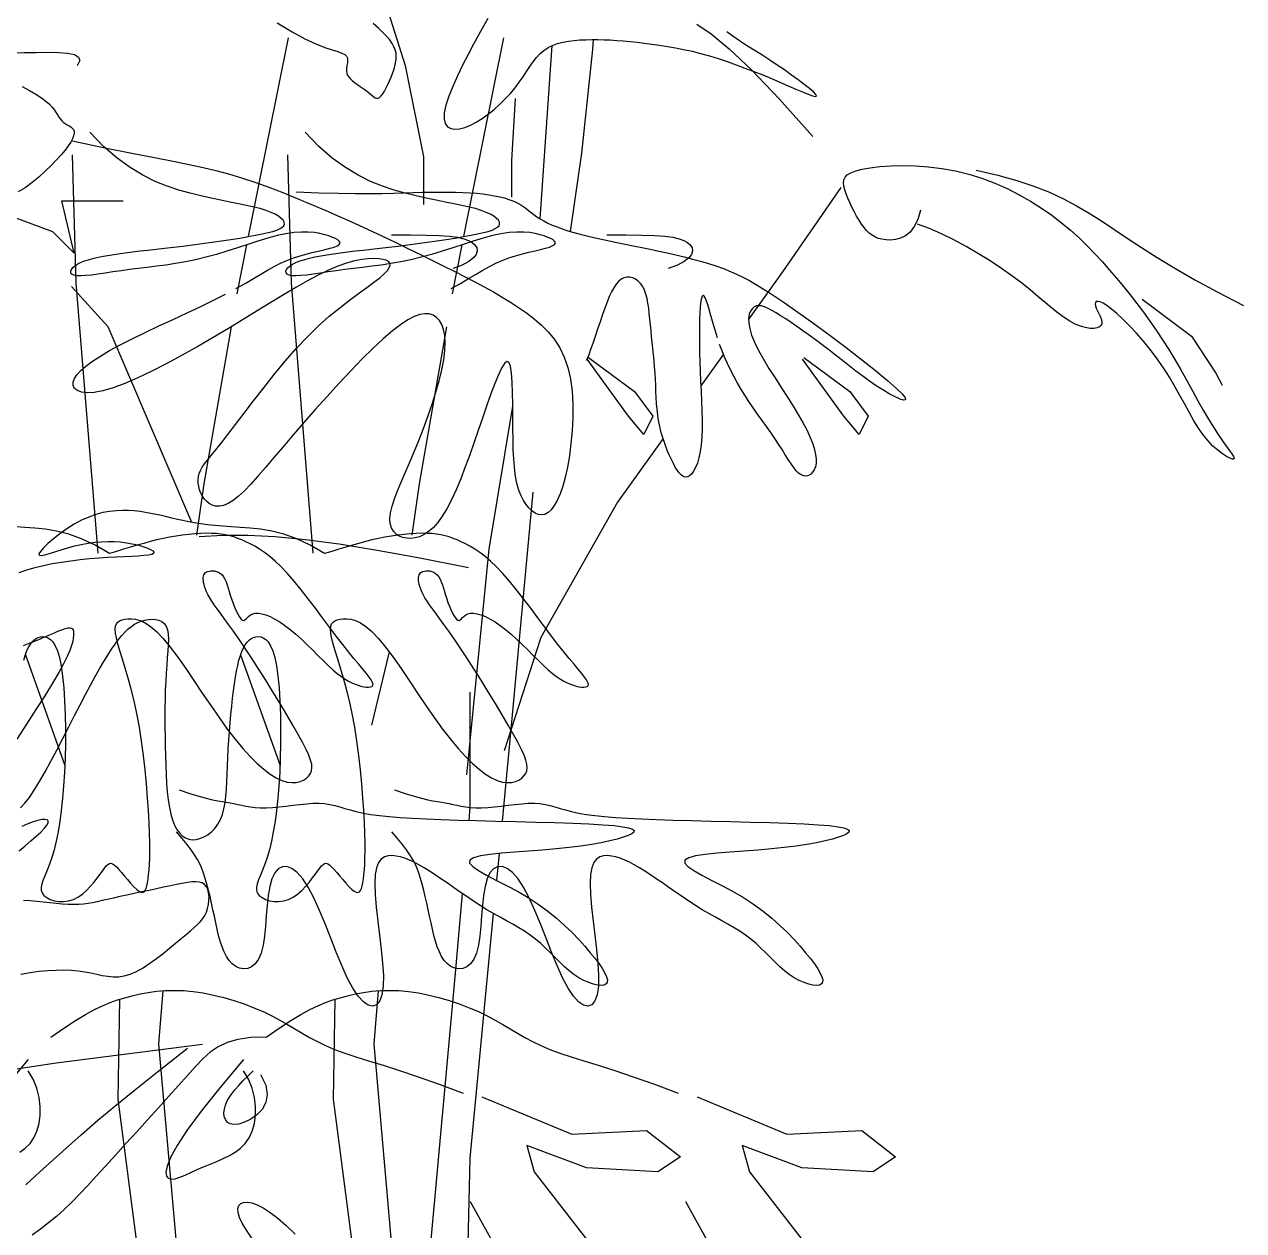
# Model space of a CAD drawing. Header units: millimetres. Extents: x 12377 to 30673, y 89761 to 101952.
# Drawn here: x 25985.2 to 26325.1, y 100485.3 to 100821.6 of the extents above; entities that cross this region are included whole.
import ezdxf

# ---------------------------------------------------------------- set-up
doc = ezdxf.new("R2010")
doc.units = ezdxf.units.MM

# ---------------------------------------------------------------- blocks, each defined once
blk = doc.blocks.new('A$C2C611E7A')
at = {"linetype": 'ByBlock'}
for points in [[(373.91, 1033.24), (377.9, 1030.5), (382.92, 1026.36), (389.17, 1020.46), (396.88, 1012.43), (406.26, 1001.91)], [(315.59, 1034.78), (314.4, 1032.68), (313.08, 1030.32), (311.63, 1027.66), (310.11, 1024.8), (308.6, 1021.81), (307.16, 1018.81), (305.86, 1015.87), (304.77, 1013.11), (303.96, 1010.61), (303.5, 1008.47), (303.43, 1006.77), (303.73, 1005.49), (304.36, 1004.6), (305.27, 1004.08), (306.41, 1003.9), (307.74, 1004.02), (309.22, 1004.41), (310.79, 1005.05), (312.42, 1005.9), (314.08, 1006.94), (315.74, 1008.13), (317.38, 1009.46), (318.97, 1010.88), (320.5, 1012.38), (321.92, 1013.92), (323.22, 1015.47), (324.39, 1017.01), (325.44, 1018.52), (326.41, 1019.98), (327.33, 1021.38), (328.24, 1022.68), (329.17, 1023.88), (330.16, 1024.96), (331.23, 1025.89), (332.41, 1026.67), (333.7, 1027.3), (335.09, 1027.81), (336.55, 1028.19), (338.08, 1028.48), (339.67, 1028.68), (341.29, 1028.81), (342.95, 1028.89), (344.62, 1028.92), (346.31, 1028.92), (348.02, 1028.88), (349.77, 1028.8), (351.56, 1028.69), (353.4, 1028.55), (355.29, 1028.38), (357.24, 1028.18), (359.26, 1027.95), (361.34, 1027.68), (363.48, 1027.38), (365.67, 1027.03), (367.92, 1026.63), (370.22, 1026.17), (372.57, 1025.64), (374.96, 1025.03), (377.39, 1024.35), (379.85, 1023.6), (382.33, 1022.78), (384.83, 1021.91), (387.32, 1020.99), (389.8, 1020.04), (392.26, 1019.05), (394.69, 1018.04), (397.07, 1017.02), (399.35, 1016.04), (401.46, 1015.12), (403.33, 1014.33), (404.92, 1013.69), (406.14, 1013.26), (406.95, 1013.08), (407.26, 1013.19), (407.06, 1013.61), (406.37, 1014.32), (405.28, 1015.27), (403.85, 1016.41), (402.17, 1017.68), (400.29, 1019.04), (398.3, 1020.44), (396.26, 1021.82), (394.24, 1023.16), (392.26, 1024.44), (390.35, 1025.66), (388.51, 1026.83), (386.76, 1027.95), (385.12, 1029.02), (383.62, 1030.05), (382.25, 1031.03)], [(185.86, 1015.79), (187.89, 1014.72), (189.66, 1013.7), (191.17, 1012.72), (192.43, 1011.79), (193.43, 1010.9), (194.22, 1010.06), (194.84, 1009.26), (195.34, 1008.52), (195.74, 1007.85), (196.1, 1007.23), (196.46, 1006.69), (196.86, 1006.22), (197.32, 1005.83), (197.83, 1005.5), (198.37, 1005.19), (198.89, 1004.9), (199.38, 1004.6), (199.79, 1004.26), (200.1, 1003.85), (200.29, 1003.37), (200.31, 1002.78), (200.17, 1002.08), (199.85, 1001.26), (199.36, 1000.33), (198.67, 999.28), (197.79, 998.11), (196.71, 996.81), (195.43, 995.37), (193.93, 993.82), (192.27, 992.2), (190.47, 990.58), (188.58, 989.04), (186.65, 987.63), (184.71, 986.44)], [(256.89, 1033.63), (261.07, 1031.09), (264.66, 1029.16), (267.68, 1027.75), (270.18, 1026.74), (272.19, 1026.05), (273.77, 1025.56), (274.94, 1025.17), (275.75, 1024.78), (276.25, 1024.3), (276.48, 1023.74), (276.54, 1023.1), (276.47, 1022.41), (276.34, 1021.68), (276.23, 1020.95), (276.21, 1020.21), (276.32, 1019.5), (276.64, 1018.82), (277.13, 1018.18), (277.76, 1017.57), (278.49, 1016.98), (279.27, 1016.42), (280.08, 1015.87), (280.88, 1015.32), (281.61, 1014.79), (282.26, 1014.26), (282.84, 1013.75), (283.35, 1013.3), (283.81, 1012.93), (284.24, 1012.67), (284.65, 1012.54), (285.05, 1012.57), (285.47, 1012.79), (285.91, 1013.21), (286.37, 1013.82), (286.84, 1014.57), (287.31, 1015.45), (287.78, 1016.41), (288.22, 1017.43), (288.65, 1018.47), (289.04, 1019.5), (289.4, 1020.5), (289.69, 1021.46), (289.92, 1022.4), (290.06, 1023.32), (290.1, 1024.22), (290.03, 1025.12), (289.82, 1026.02), (289.47, 1026.92), (288.96, 1027.84), (288.28, 1028.8), (287.43, 1029.81), (286.38, 1030.89), (285.15, 1032.08), (283.7, 1033.38)], [(285.49, 1044.13), (292.63, 1021.71), (297.74, 996.22), (297.74, 982.97)], [(259.95, 1029.43), (248.84, 973.98)], [(319.96, 1029.43), (308.86, 973.98)], [(330.19, 978.95), (333.59, 1027.25)], [(338.7, 975.4), (341.84, 997.27), (344.94, 1026.15), (345.07, 1028.92)], [(127.38, 1010.51), (141.11, 1015.31), (152.3, 1018.93), (161.32, 1021.52), (168.52, 1023.27), (174.26, 1024.35), (178.9, 1024.93), (182.81, 1025.18), (186.34, 1025.28), (189.76, 1025.36), (193.02, 1025.4), (195.97, 1025.35), (198.48, 1025.15), (200.39, 1024.73), (201.56, 1024.05), (201.86, 1023.04), (201.13, 1021.64)], [(323.25, 1012.53), (322.23, 995.2), (322.23, 985.01)], [(245.39, 959.49), (247.96, 960.94), (250.26, 962.27), (252.33, 963.51), (254.24, 964.63), (256.06, 965.65), (257.83, 966.56), (259.62, 967.36), (261.48, 968.06), (263.36, 968.66), (265.24, 969.19), (267.05, 969.64), (268.76, 970.05), (270.31, 970.41), (271.67, 970.75), (272.77, 971.07), (273.59, 971.39), (274.13, 971.72), (274.41, 972.04), (274.43, 972.37), (274.22, 972.71), (273.79, 973.06), (273.16, 973.42), (272.34, 973.78), (271.34, 974.16), (270.17, 974.52), (268.82, 974.84), (267.28, 975.09), (265.57, 975.23), (263.68, 975.25), (261.6, 975.11), (259.33, 974.78), (256.89, 974.26), (254.28, 973.56), (251.55, 972.73), (248.72, 971.82), (245.83, 970.87), (242.89, 969.92), (239.95, 969.03), (237.04, 968.22), (234.17, 967.53), (231.36, 966.96), (228.6, 966.48), (225.91, 966.07), (223.27, 965.72), (220.7, 965.41), (218.19, 965.1), (215.74, 964.79), (213.37, 964.46), (211.09, 964.12), (208.94, 963.8), (206.93, 963.51), (205.11, 963.27), (203.5, 963.1), (202.13, 963.03), (201.02, 963.08), (200.2, 963.25), (199.66, 963.53), (199.38, 963.9), (199.34, 964.34), (199.53, 964.83), (199.93, 965.35), (200.53, 965.86), (201.31, 966.36), (202.24, 966.82), (203.33, 967.25), (204.56, 967.64), (205.93, 968), (207.43, 968.34), (209.04, 968.65), (210.77, 968.94), (212.6, 969.22), (214.52, 969.48), (216.54, 969.73), (218.65, 969.98), (220.85, 970.23), (223.15, 970.49), (225.54, 970.76), (228.03, 971.05), (230.61, 971.36), (233.27, 971.69), (235.99, 972.05), (238.71, 972.42), (241.4, 972.8), (244, 973.19), (246.48, 973.59), (248.8, 973.97), (250.9, 974.35), (252.76, 974.72), (254.36, 975.09), (255.72, 975.45), (256.83, 975.82), (257.7, 976.2), (258.34, 976.6), (258.74, 977.03), (258.91, 977.5), (258.85, 978), (258.56, 978.53), (258.05, 979.08), (257.32, 979.64), (256.36, 980.2), (255.19, 980.75), (253.8, 981.28), (252.19, 981.78), (250.37, 982.24), (248.34, 982.69), (246.13, 983.13), (243.74, 983.6), (241.18, 984.1), (238.46, 984.67), (235.6, 985.32), (232.61, 986.06), (229.49, 986.94), (226.26, 988.01), (222.92, 989.37), (219.47, 991.08), (215.91, 993.23), (212.26, 995.89), (208.51, 999.15), (204.67, 1003.09)], [(305.4, 959.49), (307.98, 960.94), (310.27, 962.27), (312.35, 963.51), (314.26, 964.63), (316.07, 965.65), (317.84, 966.56), (319.64, 967.36), (321.49, 968.06), (323.38, 968.66), (325.25, 969.19), (327.07, 969.64), (328.78, 970.05), (330.33, 970.41), (331.68, 970.75), (332.79, 971.07), (333.61, 971.39), (334.15, 971.72), (334.42, 972.04), (334.45, 972.37), (334.24, 972.71), (333.81, 973.06), (333.18, 973.42), (332.36, 973.78), (331.36, 974.16), (330.18, 974.52), (328.83, 974.84), (327.3, 975.09), (325.59, 975.23), (323.69, 975.25), (321.61, 975.11), (319.35, 974.78), (316.9, 974.26), (314.3, 973.56), (311.57, 972.73), (308.74, 971.82), (305.84, 970.87), (302.91, 969.92), (299.97, 969.03), (297.05, 968.22), (294.19, 967.53), (291.37, 966.96), (288.62, 966.48), (285.92, 966.07), (283.29, 965.72), (280.71, 965.41), (278.2, 965.1), (275.76, 964.79), (273.38, 964.46), (271.11, 964.12), (268.95, 963.8), (266.95, 963.51), (265.13, 963.27), (263.52, 963.1), (262.14, 963.03), (261.04, 963.08), (260.22, 963.25), (259.67, 963.53), (259.39, 963.9), (259.36, 964.34), (259.55, 964.83), (259.95, 965.35), (260.55, 965.86), (261.32, 966.36), (262.26, 966.82), (263.35, 967.25), (264.58, 967.64), (265.95, 968), (267.44, 968.34), (269.06, 968.65), (270.79, 968.94), (272.61, 969.22), (274.54, 969.48), (276.55, 969.73), (278.66, 969.98), (280.87, 970.23), (283.16, 970.49), (285.56, 970.76), (288.04, 971.05), (290.62, 971.36), (293.29, 971.69), (296, 972.05), (298.73, 972.42), (301.41, 972.8), (304.02, 973.19), (306.5, 973.59), (308.81, 973.97), (310.92, 974.35), (312.77, 974.72), (314.38, 975.09), (315.74, 975.45), (316.85, 975.82), (317.72, 976.2), (318.35, 976.6), (318.75, 977.03), (318.92, 977.5), (318.86, 978), (318.58, 978.53), (318.06, 979.08), (317.33, 979.64), (316.38, 980.2), (315.2, 980.75), (313.81, 981.28), (312.2, 981.78), (310.38, 982.24), (308.36, 982.69), (306.15, 983.13), (303.75, 983.6), (301.19, 984.1), (298.48, 984.67), (295.62, 985.32), (292.62, 986.06), (289.51, 986.94), (286.28, 988.01), (282.93, 989.37), (279.48, 991.08), (275.93, 993.23), (272.27, 995.89), (268.53, 999.15), (264.69, 1003.09)], [(199.86, 1000.65), (208.89, 998.76), (216.43, 997.24), (222.69, 996.01), (227.92, 994.99), (232.37, 994.1), (236.26, 993.28), (239.83, 992.43), (243.33, 991.49), (246.94, 990.39), (250.69, 989.13), (254.54, 987.74), (258.48, 986.24), (262.47, 984.64), (266.48, 982.97), (270.5, 981.25), (274.48, 979.49), (278.42, 977.72), (282.29, 975.95), (286.08, 974.18), (289.78, 972.43), (293.37, 970.7), (296.84, 969.01), (300.17, 967.37), (303.36, 965.79), (306.39, 964.27), (309.27, 962.8), (312.02, 961.37), (314.65, 959.95), (317.17, 958.55), (319.6, 957.14), (321.94, 955.7), (324.22, 954.23), (326.44, 952.69), (328.58, 951.07), (330.6, 949.33), (332.48, 947.43), (334.18, 945.33), (335.68, 943), (336.94, 940.41), (337.94, 937.52), (338.66, 934.32), (339.11, 930.86), (339.32, 927.25), (339.32, 923.55), (339.14, 919.86), (338.81, 916.26), (338.35, 912.84), (337.8, 909.69), (337.18, 906.86), (336.5, 904.38), (335.76, 902.24), (334.98, 900.44), (334.16, 898.98), (333.3, 897.84), (332.42, 897.03), (331.51, 896.55), (330.6, 896.39), (329.68, 896.51), (328.78, 896.9), (327.9, 897.52), (327.07, 898.33), (326.29, 899.32), (325.57, 900.45), (324.94, 901.69), (324.39, 903.02), (323.94, 904.47), (323.56, 906.06), (323.26, 907.83), (323.02, 909.82), (322.85, 912.05), (322.73, 914.56), (322.65, 917.39), (322.61, 920.54), (322.59, 923.87), (322.57, 927.24), (322.51, 930.47), (322.4, 933.42), (322.21, 935.92), (321.92, 937.82), (321.51, 938.95), (320.95, 939.2), (320.27, 938.63), (319.47, 937.34), (318.56, 935.44), (317.57, 933.01), (316.5, 930.18), (315.38, 927.03), (314.22, 923.68), (313.03, 920.21), (311.81, 916.69), (310.58, 913.19), (309.32, 909.77), (308.06, 906.5), (306.78, 903.42), (305.5, 900.61), (304.21, 898.12), (302.93, 896.01), (301.65, 894.26), (300.37, 892.84), (299.1, 891.73), (297.85, 890.91), (296.62, 890.33), (295.4, 889.99), (294.21, 889.84), (293.05, 889.88), (291.95, 890.09), (290.94, 890.49), (290.05, 891.07), (289.31, 891.85), (288.76, 892.83), (288.43, 894.02), (288.35, 895.41), (288.54, 897.01), (288.98, 898.83), (289.63, 900.85), (290.48, 903.08), (291.47, 905.51), (292.59, 908.14), (293.8, 910.96), (295.07, 913.97), (296.36, 917.16), (297.65, 920.47), (298.9, 923.86), (300.07, 927.24), (301.14, 930.58), (302.06, 933.8), (302.81, 936.85), (303.36, 939.66), (303.67, 942.19), (303.75, 944.44), (303.63, 946.39), (303.3, 948.07), (302.8, 949.47), (302.13, 950.61), (301.31, 951.47), (300.35, 952.08), (299.27, 952.43), (298.05, 952.5), (296.66, 952.27), (295.08, 951.69), (293.3, 950.76), (291.29, 949.43), (289.03, 947.7), (286.49, 945.52), (283.67, 942.89), (280.63, 939.88), (277.43, 936.57), (274.13, 933.06), (270.8, 929.43), (267.52, 925.76), (264.34, 922.15), (261.34, 918.68), (258.56, 915.42), (256.01, 912.41), (253.67, 909.66), (251.53, 907.19), (249.57, 905.01), (247.77, 903.14), (246.12, 901.6), (244.61, 900.41), (243.23, 899.56), (241.96, 899.05), (240.8, 898.82), (239.75, 898.85), (238.81, 899.11), (237.98, 899.54), (237.25, 900.13), (236.61, 900.83), (236.07, 901.62), (235.62, 902.47), (235.28, 903.37), (235.04, 904.3), (234.9, 905.24), (234.88, 906.17), (234.97, 907.09), (235.18, 907.97), (235.51, 908.81), (235.99, 909.67), (236.63, 910.6), (237.47, 911.68), (238.52, 912.98), (239.8, 914.56), (241.35, 916.48), (243.18, 918.82), (245.31, 921.62), (247.71, 924.79), (250.33, 928.24), (253.14, 931.87), (256.08, 935.57), (259.12, 939.24), (262.22, 942.78), (265.34, 946.09), (268.43, 949.08), (271.44, 951.77), (274.34, 954.16), (277.08, 956.28), (279.6, 958.15), (281.88, 959.8), (283.86, 961.24), (285.49, 962.51), (286.75, 963.61), (287.63, 964.55), (288.17, 965.36), (288.38, 966.04), (288.29, 966.6), (287.9, 967.04), (287.25, 967.39), (286.35, 967.65), (285.22, 967.82), (283.86, 967.88), (282.28, 967.81), (280.49, 967.59), (278.48, 967.19), (276.26, 966.58), (273.83, 965.74), (271.2, 964.65), (268.36, 963.28), (265.34, 961.66), (262.12, 959.82), (258.71, 957.79), (255.12, 955.61), (251.36, 953.28), (247.43, 950.86), (243.33, 948.37), (239.08, 945.85), (234.74, 943.34), (230.4, 940.9), (226.12, 938.59), (221.98, 936.48), (218.06, 934.6), (214.43, 933.03), (211.17, 931.81), (208.33, 931), (205.93, 930.55), (203.95, 930.44), (202.38, 930.62), (201.21, 931.04), (200.43, 931.67), (200.04, 932.47), (200.02, 933.38), (200.36, 934.39), (201.07, 935.47), (202.15, 936.64), (203.59, 937.9), (205.42, 939.24), (207.62, 940.67), (210.2, 942.19), (213.17, 943.8), (216.51, 945.51), (220.14, 947.28), (223.96, 949.09), (227.87, 950.92), (231.78, 952.75), (235.58, 954.54), (239.18, 956.28), (242.47, 957.94)], [(199.73, 996.81), (200.75, 961.13), (206.87, 885.69)], [(259.74, 996.81), (260.76, 961.13), (266.89, 885.69)], [(436.28, 981.35), (435.5, 978.77), (434.5, 976.76), (433.32, 975.27), (432.02, 974.21), (430.65, 973.53), (429.25, 973.16), (427.9, 973.03), (426.63, 973.07), (425.49, 973.23), (424.48, 973.5), (423.56, 973.88), (422.73, 974.37), (421.96, 974.98), (421.23, 975.7), (420.54, 976.54), (419.84, 977.5), (419.14, 978.57), (418.44, 979.73), (417.76, 980.96), (417.11, 982.22), (416.51, 983.49), (415.96, 984.74), (415.5, 985.94), (415.13, 987.06), (414.87, 988.08), (414.76, 989), (414.85, 989.82), (415.2, 990.56), (415.83, 991.22), (416.81, 991.8), (418.18, 992.31), (419.99, 992.77), (422.25, 993.17), (424.93, 993.49), (427.96, 993.7), (431.28, 993.79), (434.8, 993.72), (438.48, 993.47), (442.23, 993.02), (446, 992.34), (449.72, 991.42), (453.37, 990.26), (456.94, 988.9), (460.4, 987.36), (463.74, 985.67), (466.94, 983.85), (469.99, 981.93), (472.87, 979.92), (475.57, 977.86), (478.09, 975.75), (480.48, 973.6), (482.73, 971.41), (484.88, 969.19), (486.94, 966.93), (488.93, 964.66), (490.88, 962.36), (492.79, 960.05), (494.68, 957.72), (496.55, 955.34), (498.38, 952.92), (500.19, 950.44), (501.97, 947.89), (503.73, 945.25), (505.46, 942.52), (507.16, 939.69), (508.83, 936.8), (510.46, 933.9), (512.05, 931.03), (513.59, 928.24), (515.08, 925.58), (516.52, 923.09), (517.89, 920.82), (519.19, 918.81), (520.39, 917.07), (521.46, 915.59), (522.36, 914.36), (523.06, 913.39), (523.52, 912.67), (523.71, 912.2), (523.61, 911.97), (523.18, 911.98), (522.47, 912.23), (521.52, 912.72), (520.39, 913.45), (519.13, 914.41), (517.78, 915.6), (516.4, 917.03), (515.03, 918.68), (513.72, 920.55), (512.45, 922.62), (511.19, 924.86), (509.9, 927.23), (508.58, 929.69), (507.17, 932.23), (505.67, 934.8), (504.03, 937.38), (502.24, 939.93), (500.34, 942.41), (498.38, 944.8), (496.42, 947.03), (494.49, 949.09), (492.65, 950.93), (490.95, 952.51), (489.45, 953.8), (488.17, 954.76), (487.13, 955.42), (486.3, 955.8), (485.68, 955.94), (485.25, 955.86), (485.01, 955.6), (484.93, 955.19), (485.02, 954.65), (485.24, 954.02), (485.56, 953.32), (485.93, 952.59), (486.29, 951.83), (486.58, 951.1), (486.77, 950.4), (486.79, 949.77), (486.59, 949.23), (486.14, 948.81), (485.45, 948.52), (484.55, 948.39), (483.46, 948.41), (482.23, 948.6), (480.86, 948.99), (479.4, 949.57), (477.87, 950.37), (476.29, 951.39), (474.64, 952.62), (472.9, 954.03), (471.03, 955.6), (469, 957.31), (466.8, 959.14), (464.38, 961.07), (461.72, 963.08), (458.81, 965.13), (455.68, 967.2), (452.39, 969.23), (449, 971.2), (445.55, 973.05), (442.1, 974.74), (438.71, 976.24), (435.42, 977.5)], [(451.72, 992.49), (457.76, 991.14), (463.11, 989.67), (467.88, 988.09), (472.16, 986.38), (476.08, 984.56), (479.72, 982.61), (483.22, 980.54), (486.66, 978.35), (490.17, 976.04), (493.85, 973.59), (497.84, 970.97), (502.23, 968.18), (507.16, 965.19), (512.74, 961.97), (519.09, 958.51), (526.32, 954.8)], [(262.19, 986.49), (268.48, 986.23), (273.92, 986.06), (278.61, 985.99), (282.67, 985.98), (286.2, 986.02), (289.33, 986.1), (292.15, 986.19), (294.78, 986.28), (297.31, 986.35), (299.76, 986.39), (302.12, 986.41), (304.39, 986.41), (306.57, 986.37), (308.65, 986.31), (310.63, 986.2), (312.5, 986.06), (314.27, 985.88), (315.93, 985.66), (317.49, 985.4), (318.94, 985.1), (320.28, 984.76), (321.51, 984.37), (322.63, 983.95), (323.65, 983.49), (324.57, 982.99), (325.4, 982.46), (326.18, 981.9), (326.94, 981.31), (327.69, 980.72), (328.48, 980.12), (329.31, 979.52), (330.23, 978.92), (331.25, 978.34), (332.37, 977.77), (333.6, 977.22), (334.94, 976.67), (336.39, 976.15), (337.94, 975.63), (339.61, 975.13), (341.38, 974.64), (343.25, 974.16), (345.22, 973.7), (347.28, 973.24), (349.41, 972.78), (351.62, 972.33), (353.88, 971.87), (356.18, 971.4), (358.53, 970.93), (360.9, 970.44), (363.28, 969.94), (365.66, 969.42), (368.03, 968.88), (370.37, 968.32), (372.68, 967.74), (374.93, 967.13), (377.11, 966.5), (379.22, 965.84), (381.33, 965.09), (383.51, 964.21), (385.83, 963.13), (388.36, 961.81), (391.18, 960.18), (394.36, 958.19), (397.97, 955.8), (402.06, 952.96), (406.47, 949.8), (411.02, 946.44), (415.54, 943.04), (419.83, 939.72), (423.72, 936.62), (427.03, 933.9), (429.56, 931.67), (431.2, 930.05), (431.99, 929.01), (432.07, 928.49), (431.54, 928.4), (430.53, 928.7), (429.14, 929.32), (427.49, 930.19), (425.7, 931.24), (423.87, 932.42), (422.01, 933.7), (420.14, 935.07), (418.25, 936.49), (416.36, 937.95), (414.47, 939.43), (412.58, 940.91), (410.7, 942.38), (408.83, 943.8), (406.99, 945.18), (405.19, 946.49), (403.44, 947.75), (401.76, 948.93), (400.16, 950.03), (398.66, 951.03), (397.26, 951.94), (395.98, 952.74), (394.81, 953.43), (393.75, 953.98), (392.79, 954.39), (391.93, 954.64), (391.15, 954.73), (390.45, 954.65), (389.83, 954.37), (389.28, 953.89), (388.82, 953.21), (388.5, 952.32), (388.34, 951.21), (388.38, 949.88), (388.64, 948.33), (389.16, 946.54), (389.97, 944.52), (391.08, 942.27), (392.45, 939.83), (394.01, 937.25), (395.69, 934.6), (397.42, 931.92), (399.14, 929.26), (400.77, 926.69), (402.26, 924.25), (403.55, 921.98), (404.63, 919.9), (405.51, 917.99), (406.19, 916.25), (406.69, 914.67), (407.01, 913.25), (407.15, 911.97), (407.12, 910.83), (406.94, 909.83), (406.61, 908.97), (406.17, 908.27), (405.64, 907.74), (405.03, 907.39), (404.37, 907.23), (403.68, 907.28), (402.98, 907.54), (402.28, 908.03), (401.59, 908.72), (400.89, 909.6), (400.15, 910.65), (399.38, 911.84), (398.56, 913.16), (397.66, 914.59), (396.69, 916.11), (395.63, 917.69), (394.49, 919.33), (393.3, 921.02), (392.08, 922.75), (390.84, 924.5), (389.61, 926.27), (388.41, 928.04), (387.25, 929.81), (386.16, 931.57), (385.14, 933.33), (384.17, 935.08), (383.27, 936.83), (382.43, 938.58), (381.65, 940.35), (380.92, 942.14), (380.25, 943.95)], [(414.06, 987.64), (397.73, 964.19)], [(180.55, 980.53), (194.27, 975.39), (200.27, 969.39), (196.84, 983.95), (213.99, 983.95)], [(288.78, 974.5), (294.08, 974.48), (298.48, 974.4), (302.06, 974.27), (304.94, 974.07), (307.2, 973.79), (308.95, 973.41), (310.28, 972.94), (311.29, 972.36), (312.05, 971.66), (312.53, 970.86), (312.66, 969.98), (312.39, 969.04), (311.64, 968.06), (310.35, 967.06), (308.47, 966.06), (305.93, 965.08)], [(348.79, 974.5), (354.1, 974.48), (358.49, 974.4), (362.08, 974.27), (364.95, 974.07), (367.22, 973.79), (368.96, 973.41), (370.29, 972.94), (371.3, 972.36), (372.07, 971.66), (372.55, 970.86), (372.68, 969.98), (372.4, 969.04), (371.65, 968.06), (370.37, 967.06), (368.49, 966.06), (365.94, 965.08)], [(248.39, 971.71), (245.66, 958.07)], [(308.4, 971.71), (305.67, 958.07)], [(379.63, 945.77), (379.07, 947.59), (378.55, 949.36), (378.07, 951.05), (377.64, 952.62), (377.24, 954.03), (376.87, 955.24), (376.54, 956.22), (376.23, 956.95), (375.95, 957.4), (375.69, 957.57), (375.46, 957.47), (375.26, 957.09), (375.09, 956.43), (374.94, 955.47), (374.82, 954.23), (374.73, 952.69), (374.66, 950.9), (374.62, 948.87), (374.61, 946.64), (374.62, 944.25), (374.66, 941.72), (374.73, 939.09), (374.82, 936.38), (374.94, 933.64), (375.07, 930.88), (375.19, 928.15), (375.28, 925.48), (375.34, 922.89), (375.34, 920.42), (375.27, 918.1), (375.11, 915.97), (374.84, 914.04), (374.48, 912.33), (374.05, 910.85), (373.55, 909.6), (373.01, 908.58), (372.43, 907.8), (371.84, 907.26), (371.25, 906.97), (370.66, 906.94), (370.09, 907.13), (369.53, 907.53), (368.98, 908.11), (368.43, 908.86), (367.89, 909.74), (367.35, 910.74), (366.82, 911.83), (366.28, 912.98), (365.76, 914.2), (365.25, 915.49), (364.76, 916.82), (364.31, 918.21), (363.9, 919.66), (363.54, 921.14), (363.24, 922.68), (363.01, 924.25), (362.83, 925.85), (362.69, 927.49), (362.58, 929.15), (362.5, 930.84), (362.42, 932.53), (362.34, 934.24), (362.24, 935.95), (362.12, 937.67), (361.98, 939.37), (361.82, 941.08), (361.65, 942.77), (361.48, 944.45), (361.3, 946.11), (361.12, 947.75), (360.96, 949.37), (360.8, 950.96), (360.64, 952.51), (360.47, 954), (360.26, 955.42), (360.01, 956.75), (359.69, 957.98), (359.3, 959.1), (358.81, 960.08), (358.23, 960.91), (357.55, 961.6), (356.81, 962.12), (356.03, 962.47), (355.21, 962.65), (354.39, 962.65), (353.58, 962.46), (352.81, 962.08), (352.08, 961.5), (351.4, 960.72), (350.75, 959.75), (350.12, 958.6), (349.5, 957.26), (348.88, 955.75), (348.25, 954.07), (347.59, 952.23), (346.91, 950.24), (346.21, 948.17), (345.53, 946.13), (344.88, 944.21), (344.28, 942.49), (343.75, 941.06), (343.33, 940.03), (343.02, 939.47)], [(397.73, 964.19), (388.35, 951.07)], [(199.53, 960.11), (209.73, 948.9), (233.01, 894.36)], [(498.02, 956.51), (511.75, 946.23), (518.61, 935.95), (520.32, 932.53)], [(244.05, 948.81), (236.47, 905.06), (234.43, 890.79)], [(304.07, 948.81), (296.49, 905.06), (294.45, 890.79)], [(343.66, 940.24), (356.53, 930.81), (361.67, 923.96), (359.1, 918.82), (354.81, 923.96), (343.34, 939.85)], [(381.3, 941.21), (375, 932.4)], [(403.68, 940.24), (416.54, 930.81), (421.69, 923.96), (419.11, 918.82), (414.83, 923.96), (403.36, 939.85)], [(309.82, 823.93), (316.01, 886.87), (322.57, 926.67)], [(364.48, 917.69), (351.8, 899.97), (330.37, 862.25), (320.16, 830.64)], [(319.72, 811), (322.08, 835.67), (328.28, 902.74)], [(210.12, 885.66), (206.12, 887.98), (202.35, 889.73), (198.78, 890.99), (195.42, 891.86), (192.28, 892.41), (189.33, 892.74), (186.59, 892.93), (184.05, 893.08)], [(186.24, 855.88), (186.63, 857.17), (187.05, 858.31), (187.51, 859.31), (188, 860.17), (188.53, 860.89), (189.09, 861.47), (189.68, 861.92), (190.29, 862.23), (190.94, 862.42), (191.61, 862.48), (192.31, 862.41), (193.01, 862.17), (193.71, 861.7), (194.4, 860.97), (195.05, 859.91), (195.66, 858.47), (196.21, 856.61), (196.7, 854.28), (197.09, 851.44), (197.41, 848.17), (197.64, 844.56), (197.79, 840.7), (197.86, 836.69), (197.85, 832.6), (197.77, 828.54), (197.61, 824.59), (197.38, 820.84), (197.08, 817.3), (196.71, 813.98), (196.29, 810.89), (195.81, 808.03), (195.28, 805.4), (194.7, 803.02), (194.09, 800.9), (193.44, 799.02), (192.8, 797.37), (192.2, 795.93), (191.69, 794.68), (191.31, 793.58), (191.1, 792.62), (191.1, 791.77), (191.35, 791), (191.88, 790.3), (192.66, 789.69), (193.64, 789.19), (194.79, 788.82), (196.05, 788.61), (197.38, 788.58), (198.74, 788.77), (200.08, 789.18), (201.37, 789.83), (202.59, 790.69), (203.74, 791.7), (204.81, 792.81), (205.79, 793.96), (206.68, 795.09), (207.48, 796.16), (208.17, 797.12), (208.75, 797.91), (209.25, 798.53), (209.7, 798.97), (210.12, 799.22), (210.54, 799.28), (210.99, 799.15), (211.49, 798.82), (212.08, 798.29), (212.76, 797.56), (213.53, 796.68), (214.35, 795.71), (215.21, 794.71), (216.06, 793.73), (216.88, 792.84), (217.65, 792.08), (218.33, 791.52), (218.92, 791.21), (219.4, 791.14), (219.8, 791.29), (220.13, 791.65), (220.39, 792.21), (220.61, 792.95), (220.79, 793.85), (220.94, 794.91), (221.08, 796.1), (221.2, 797.46), (221.3, 799.01), (221.36, 800.78), (221.39, 802.8), (221.38, 805.11), (221.32, 807.71), (221.2, 810.66), (221.02, 813.96), (220.78, 817.54), (220.47, 821.35), (220.09, 825.29), (219.64, 829.3), (219.11, 833.31), (218.5, 837.23), (217.81, 841), (217.04, 844.54), (216.22, 847.84), (215.38, 850.9), (214.55, 853.69), (213.78, 856.22), (213.08, 858.46), (212.51, 860.42), (212.08, 862.09), (211.82, 863.46), (211.75, 864.55), (211.83, 865.41), (212.08, 866.06), (212.47, 866.54), (212.99, 866.89), (213.65, 867.13), (214.42, 867.3), (215.31, 867.41), (216.31, 867.43), (217.44, 867.29), (218.69, 866.92), (220.08, 866.27), (221.61, 865.26), (223.28, 863.85), (225.11, 861.96), (227.09, 859.56), (229.2, 856.73), (231.42, 853.58), (233.7, 850.21), (236.03, 846.73), (238.37, 843.25), (240.69, 839.87), (242.97, 836.7), (245.18, 833.83), (247.31, 831.28), (249.37, 829.03), (251.33, 827.1), (253.2, 825.47), (254.98, 824.14), (256.65, 823.11), (258.22, 822.38), (259.68, 821.93), (261.02, 821.75), (262.24, 821.8), (263.32, 822.04), (264.26, 822.44), (265.06, 822.98), (265.7, 823.62), (266.17, 824.33), (266.48, 825.09), (266.6, 825.93), (266.52, 826.89), (266.24, 828.03), (265.74, 829.37), (265, 830.98), (264.02, 832.88), (262.78, 835.14), (261.29, 837.76), (259.58, 840.68), (257.72, 843.81), (255.74, 847.05), (253.73, 850.32), (251.71, 853.52), (249.76, 856.56), (247.92, 859.36), (246.25, 861.83), (244.74, 863.99), (243.38, 865.88), (242.17, 867.52), (241.1, 868.96), (240.17, 870.23), (239.36, 871.36), (238.67, 872.37), (238.09, 873.32), (237.61, 874.19), (237.22, 874.99), (236.91, 875.73), (236.68, 876.41), (236.51, 877.03), (236.39, 877.59), (236.32, 878.1), (236.29, 878.57), (236.3, 878.98), (236.36, 879.36), (236.47, 879.68), (236.63, 879.97), (236.85, 880.21), (237.14, 880.41), (237.5, 880.58), (237.92, 880.7), (238.4, 880.78), (238.92, 880.8), (239.47, 880.76), (240.02, 880.63), (240.56, 880.41), (241.07, 880.09), (241.54, 879.67), (241.95, 879.12), (242.31, 878.46), (242.64, 877.71), (242.94, 876.88), (243.23, 875.99), (243.52, 875.03), (243.82, 874.04), (244.14, 873.03), (244.5, 872), (244.89, 870.99), (245.29, 870.03), (245.71, 869.15), (246.12, 868.38), (246.53, 867.75), (246.91, 867.29), (247.27, 867.04), (247.6, 867), (247.91, 867.14), (248.24, 867.41), (248.59, 867.77), (249, 868.15), (249.49, 868.52), (250.08, 868.81), (250.79, 868.99), (251.64, 869), (252.63, 868.85), (253.74, 868.52), (254.95, 868.03), (256.25, 867.37), (257.63, 866.55), (259.07, 865.57), (260.57, 864.43), (262.1, 863.14), (263.65, 861.73), (265.2, 860.25), (266.74, 858.74), (268.25, 857.24), (269.72, 855.79), (271.11, 854.44), (272.43, 853.24), (273.65, 852.2), (274.79, 851.33), (275.84, 850.62), (276.83, 850.03), (277.75, 849.56), (278.63, 849.19), (279.46, 848.9), (280.25, 848.68), (281.02, 848.51), (281.73, 848.4), (282.37, 848.37), (282.91, 848.42), (283.32, 848.57), (283.57, 848.83), (283.64, 849.21), (283.51, 849.72), (283.15, 850.38), (282.57, 851.2), (281.79, 852.2), (280.81, 853.38), (279.64, 854.77), (278.3, 856.37), (276.81, 858.2), (275.17, 860.27), (273.39, 862.58), (271.52, 865.08), (269.57, 867.7), (267.57, 870.36), (265.57, 872.99), (263.58, 875.54), (261.64, 877.91), (259.79, 880.06), (258.03, 881.91), (256.38, 883.49), (254.82, 884.83), (253.35, 885.95), (251.96, 886.89), (250.64, 887.67), (249.38, 888.34), (248.18, 888.91), (247.03, 889.42), (245.91, 889.86), (244.8, 890.25), (243.67, 890.57), (242.52, 890.83), (241.31, 891.03), (240.03, 891.17), (238.67, 891.25), (237.2, 891.27), (235.63, 891.23), (233.99, 891.13), (232.28, 890.98), (230.52, 890.77), (228.73, 890.5), (226.92, 890.19), (225.11, 889.82), (223.31, 889.41), (221.51, 888.95), (219.69, 888.46), (217.86, 887.93), (216, 887.39), (214.1, 886.82), (212.14, 886.24), (210.12, 885.66)], [(270.14, 885.66), (266.14, 887.98), (262.36, 889.73), (258.79, 890.99), (255.44, 891.86), (252.29, 892.41), (249.35, 892.74), (246.61, 892.93), (244.07, 893.08), (241.72, 893.24), (239.54, 893.44), (237.52, 893.67), (235.64, 893.92), (233.88, 894.2), (232.21, 894.5), (230.61, 894.82), (229.08, 895.16), (227.58, 895.51), (226.1, 895.86), (224.64, 896.2), (223.18, 896.53), (221.7, 896.83), (220.2, 897.1), (218.67, 897.33), (217.08, 897.5), (215.44, 897.62), (213.74, 897.65), (211.98, 897.57), (210.16, 897.37), (208.29, 897.03), (206.36, 896.51), (204.38, 895.81), (202.35, 894.9), (200.29, 893.77), (198.25, 892.48), (196.3, 891.11), (194.52, 889.72), (192.97, 888.4), (191.74, 887.21), (190.89, 886.23), (190.49, 885.52), (190.6, 885.16), (191.16, 885.08), (192.11, 885.25), (193.39, 885.61), (194.93, 886.09), (196.65, 886.64), (198.5, 887.21), (200.4, 887.74), (202.3, 888.18), (204.18, 888.52), (206.04, 888.77), (207.88, 888.93), (209.68, 888.99), (211.45, 888.96), (213.18, 888.85), (214.87, 888.65), (216.5, 888.37), (218.03, 888.02), (219.41, 887.62), (220.6, 887.2), (221.55, 886.77), (222.2, 886.36), (222.51, 885.98), (222.43, 885.66), (221.92, 885.4), (221.02, 885.2), (219.76, 885.04), (218.19, 884.92), (216.35, 884.82), (214.29, 884.72), (212.04, 884.61), (209.65, 884.48), (207.17, 884.32), (204.61, 884.11), (202, 883.85), (199.39, 883.54), (196.78, 883.17), (194.22, 882.73), (191.72, 882.21), (189.32, 881.62), (187.03, 880.95), (184.87, 880.21)], [(186.22, 860.02), (187.62, 860.53), (189.06, 861.09), (190.5, 861.69), (191.92, 862.3), (193.29, 862.9), (194.6, 863.47), (195.8, 863.97), (196.87, 864.39), (197.79, 864.69), (198.53, 864.87), (199.11, 864.92), (199.54, 864.84), (199.84, 864.64), (200.04, 864.33), (200.14, 863.91), (200.17, 863.37), (200.14, 862.74), (200.06, 862), (199.9, 861.1), (199.6, 860), (199.11, 858.64), (198.38, 856.96), (197.37, 854.9), (196.02, 852.42), (194.27, 849.46), (192.12, 845.99), (189.66, 842.14), (187.03, 838.04), (184.37, 833.85)], [(185.34, 814.69), (186.55, 816.01), (187.82, 817.64), (189.19, 819.64), (190.66, 822.03), (192.21, 824.74), (193.83, 827.7), (195.48, 830.83), (197.14, 834.04), (198.79, 837.28), (200.41, 840.44), (201.96, 843.47), (203.44, 846.29), (204.83, 848.9), (206.14, 851.3), (207.39, 853.5), (208.57, 855.5), (209.68, 857.31), (210.74, 858.94), (211.74, 860.4), (212.69, 861.68), (213.61, 862.8), (214.51, 863.78), (215.39, 864.61), (216.27, 865.32), (217.17, 865.91), (218.08, 866.39), (219.04, 866.78), (220.04, 867.07), (221.05, 867.27), (222.06, 867.34), (223.03, 867.28), (223.93, 867.07), (224.74, 866.68), (225.42, 866.12), (225.95, 865.34), (226.3, 864.36), (226.5, 863.16), (226.57, 861.77), (226.53, 860.2), (226.43, 858.46), (226.28, 856.56), (226.11, 854.51), (225.95, 852.32), (225.82, 850.02), (225.72, 847.61), (225.66, 845.11), (225.62, 842.54), (225.61, 839.92), (225.62, 837.26), (225.64, 834.57), (225.69, 831.88), (225.74, 829.21), (225.82, 826.57), (225.93, 824), (226.08, 821.52), (226.27, 819.15), (226.53, 816.92), (226.85, 814.87), (227.25, 813), (227.73, 811.36), (228.3, 809.93), (228.94, 808.71), (229.66, 807.72), (230.46, 806.93), (231.32, 806.36), (232.25, 806), (233.25, 805.84), (234.3, 805.9), (235.39, 806.15), (236.48, 806.6), (237.55, 807.23), (238.57, 808.03), (239.52, 809.01), (240.36, 810.15), (241.07, 811.44), (241.63, 812.88), (242.05, 814.46), (242.36, 816.17), (242.58, 818), (242.74, 819.95), (242.85, 822.01), (242.93, 824.16), (243.02, 826.41), (243.13, 828.75), (243.27, 831.14), (243.42, 833.57), (243.59, 836), (243.79, 838.42), (244, 840.79), (244.22, 843.09), (244.46, 845.29), (244.71, 847.38), (244.97, 849.34), (245.26, 851.18), (245.57, 852.88), (245.9, 854.45), (246.25, 855.88), (246.64, 857.17), (247.06, 858.31), (247.52, 859.31), (248.02, 860.17), (248.54, 860.89), (249.1, 861.47), (249.69, 861.92), (250.31, 862.23), (250.96, 862.42), (251.63, 862.48), (252.32, 862.41), (253.03, 862.17), (253.73, 861.7), (254.41, 860.97), (255.07, 859.91), (255.68, 858.47), (256.23, 856.61), (256.71, 854.28), (257.11, 851.44), (257.42, 848.17), (257.65, 844.56), (257.8, 840.7), (257.87, 836.69), (257.87, 832.6), (257.78, 828.54), (257.62, 824.59), (257.39, 820.84), (257.09, 817.3), (256.73, 813.98), (256.3, 810.89), (255.82, 808.03), (255.3, 805.4), (254.72, 803.02), (254.1, 800.9), (253.46, 799.02), (252.81, 797.37), (252.22, 795.93), (251.71, 794.68), (251.33, 793.58), (251.12, 792.62), (251.11, 791.77), (251.37, 791), (251.9, 790.3), (252.68, 789.69), (253.66, 789.19), (254.8, 788.82), (256.06, 788.61), (257.4, 788.58), (258.76, 788.77), (260.1, 789.18), (261.39, 789.83), (262.61, 790.69), (263.76, 791.7), (264.83, 792.81), (265.81, 793.96), (266.7, 795.09), (267.49, 796.16), (268.18, 797.12), (268.77, 797.91), (269.27, 798.53), (269.72, 798.97), (270.14, 799.22), (270.56, 799.28), (271, 799.15), (271.51, 798.82), (272.09, 798.29), (272.78, 797.56), (273.55, 796.68), (274.37, 795.71), (275.22, 794.71), (276.07, 793.73), (276.89, 792.84), (277.66, 792.08), (278.35, 791.52), (278.93, 791.21), (279.42, 791.14), (279.82, 791.29), (280.14, 791.65), (280.41, 792.21), (280.62, 792.95), (280.8, 793.85), (280.96, 794.91), (281.1, 796.1), (281.22, 797.46), (281.31, 799.01), (281.38, 800.78), (281.41, 802.8), (281.4, 805.11), (281.33, 807.71), (281.22, 810.66), (281.04, 813.96), (280.8, 817.54), (280.49, 821.35), (280.11, 825.29), (279.66, 829.3), (279.13, 833.31), (278.52, 837.23), (277.83, 841), (277.06, 844.54), (276.24, 847.84), (275.39, 850.9), (274.57, 853.69), (273.79, 856.22), (273.1, 858.46), (272.52, 860.42), (272.09, 862.09), (271.84, 863.46), (271.76, 864.55), (271.85, 865.41), (272.09, 866.06), (272.48, 866.54), (273.01, 866.89), (273.66, 867.13), (274.44, 867.3), (275.33, 867.41), (276.33, 867.43), (277.45, 867.29), (278.71, 866.92), (280.1, 866.27), (281.62, 865.26), (283.3, 863.85), (285.13, 861.96), (287.11, 859.56), (289.22, 856.73), (291.43, 853.58), (293.71, 850.21), (296.04, 846.73), (298.38, 843.25), (300.71, 839.87), (302.99, 836.7), (305.2, 833.83), (307.33, 831.28), (309.38, 829.03), (311.34, 827.1), (313.22, 825.47), (314.99, 824.14), (316.67, 823.11), (318.24, 822.38), (319.7, 821.93), (321.04, 821.75), (322.25, 821.8), (323.34, 822.04), (324.28, 822.44), (325.07, 822.98), (325.71, 823.62), (326.19, 824.33), (326.49, 825.09), (326.61, 825.93), (326.54, 826.89), (326.25, 828.03), (325.75, 829.37), (325.02, 830.98), (324.04, 832.88), (322.8, 835.14), (321.31, 837.76), (319.6, 840.68), (317.73, 843.81), (315.76, 847.05), (313.74, 850.32), (311.73, 853.52), (309.78, 856.56), (307.94, 859.36), (306.26, 861.83), (304.75, 863.99), (303.4, 865.88), (302.19, 867.52), (301.12, 868.96), (300.19, 870.23), (299.38, 871.36), (298.68, 872.37), (298.1, 873.32), (297.62, 874.19), (297.23, 874.99), (296.92, 875.73), (296.69, 876.41), (296.52, 877.03), (296.41, 877.59), (296.34, 878.1), (296.31, 878.57), (296.32, 878.98), (296.38, 879.36), (296.48, 879.68), (296.65, 879.97), (296.87, 880.21), (297.16, 880.41), (297.51, 880.58), (297.94, 880.7), (298.42, 880.78), (298.94, 880.8), (299.48, 880.76), (300.03, 880.63), (300.57, 880.41), (301.08, 880.09), (301.55, 879.67), (301.96, 879.12), (302.33, 878.46), (302.65, 877.71), (302.95, 876.88), (303.24, 875.99), (303.53, 875.03), (303.83, 874.04), (304.16, 873.03), (304.52, 872), (304.9, 870.99), (305.31, 870.03), (305.72, 869.15), (306.14, 868.38), (306.54, 867.75), (306.93, 867.29), (307.29, 867.04), (307.62, 867), (307.93, 867.14), (308.25, 867.41), (308.61, 867.77), (309.02, 868.15), (309.51, 868.52), (310.09, 868.81), (310.81, 868.99), (311.66, 869), (312.65, 868.85), (313.75, 868.52), (314.96, 868.03), (316.26, 867.37), (317.64, 866.55), (319.09, 865.57), (320.58, 864.43), (322.11, 863.14), (323.66, 861.73), (325.22, 860.25), (326.76, 858.74), (328.27, 857.24), (329.73, 855.79), (331.13, 854.44), (332.45, 853.24), (333.67, 852.2), (334.8, 851.33), (335.86, 850.62), (336.84, 850.03), (337.77, 849.56), (338.64, 849.19), (339.47, 848.9), (340.27, 848.68), (341.03, 848.51), (341.75, 848.4), (342.39, 848.37), (342.92, 848.42), (343.33, 848.57), (343.58, 848.83), (343.66, 849.21), (343.53, 849.72), (343.17, 850.38), (342.59, 851.2), (341.8, 852.2), (340.82, 853.38), (339.66, 854.77), (338.32, 856.37), (336.82, 858.2), (335.18, 860.27), (333.41, 862.58), (331.53, 865.08), (329.58, 867.7), (327.59, 870.36), (325.58, 872.99), (323.6, 875.54), (321.66, 877.91), (319.8, 880.06), (318.05, 881.91), (316.39, 883.49), (314.84, 884.83), (313.37, 885.95), (311.97, 886.89), (310.65, 887.67), (309.4, 888.34), (308.2, 888.91), (307.05, 889.42), (305.92, 889.86), (304.81, 890.25), (303.69, 890.57), (302.53, 890.83), (301.33, 891.03), (300.05, 891.17), (298.68, 891.25), (297.21, 891.27), (295.65, 891.23), (294.01, 891.13), (292.3, 890.98), (290.54, 890.77), (288.75, 890.5), (286.94, 890.19), (285.13, 889.82), (283.32, 889.41), (281.52, 888.95), (279.71, 888.46), (277.88, 887.93), (276.01, 887.39), (274.11, 886.82), (272.16, 886.24), (270.14, 885.66)], [(235.15, 890.34), (241.74, 890.74), (248.75, 890.76), (256.36, 890.37), (264.77, 889.56), (274.17, 888.31), (284.75, 886.61), (296.71, 884.43), (310.23, 881.75)], [(186.71, 857.38), (197.69, 826.57)], [(246.72, 857.38), (257.7, 826.57)], [(288.12, 858.2), (283.22, 837.78)], [(310.38, 811.24), (310.72, 815.04), (310.72, 847.02)], [(229.62, 819.79), (232.58, 818.76), (235.06, 817.98), (237.13, 817.4), (238.86, 816.99), (240.32, 816.7), (241.58, 816.5), (242.7, 816.32), (243.76, 816.15), (244.82, 815.93), (245.9, 815.68), (247.02, 815.43), (248.2, 815.19), (249.46, 814.97), (250.81, 814.81), (252.27, 814.72), (253.86, 814.71), (255.59, 814.81), (257.43, 814.99), (259.34, 815.22), (261.28, 815.46), (263.21, 815.69), (265.1, 815.88), (266.91, 816), (268.59, 816.02), (270.14, 815.9), (271.57, 815.68), (272.95, 815.37), (274.33, 814.99), (275.75, 814.57), (277.28, 814.13), (278.96, 813.69), (280.85, 813.28), (282.98, 812.91), (285.4, 812.59), (288.13, 812.31), (291.19, 812.06), (294.62, 811.84), (298.43, 811.65), (302.65, 811.48), (307.31, 811.33), (312.4, 811.19), (317.8, 811.05), (323.35, 810.92), (328.88, 810.77), (334.24, 810.62), (339.28, 810.45), (343.82, 810.25), (347.72, 810.03), (350.84, 809.76), (353.22, 809.47), (354.89, 809.14), (355.93, 808.77), (356.38, 808.38), (356.3, 807.96), (355.74, 807.51), (354.76, 807.03), (353.4, 806.53), (351.69, 806.02), (349.64, 805.5), (347.26, 805), (344.56, 804.51), (341.56, 804.05), (338.26, 803.63), (334.68, 803.26), (330.86, 802.94), (326.94, 802.66), (323.08, 802.38), (319.45, 802.08), (316.21, 801.74), (313.55, 801.31), (311.61, 800.79), (310.57, 800.13), (310.53, 799.32), (311.41, 798.36), (313.03, 797.25), (315.24, 796), (317.89, 794.61), (320.81, 793.1), (323.86, 791.47), (326.86, 789.72), (329.7, 787.86), (332.34, 785.92), (334.79, 783.94), (337.04, 781.94), (339.11, 779.95), (340.99, 778), (342.69, 776.12), (344.2, 774.35), (345.52, 772.71), (346.65, 771.21), (347.57, 769.86), (348.27, 768.67), (348.74, 767.64), (348.96, 766.79), (348.93, 766.12), (348.63, 765.63), (348.06, 765.33), (347.24, 765.23), (346.23, 765.31), (345.06, 765.56), (343.78, 765.99), (342.42, 766.58), (341.02, 767.33), (339.64, 768.23), (338.29, 769.28), (336.98, 770.44), (335.68, 771.68), (334.39, 772.98), (333.08, 774.31), (331.75, 775.63), (330.38, 776.91), (328.95, 778.13), (327.44, 779.25), (325.87, 780.31), (324.24, 781.31), (322.56, 782.28), (320.82, 783.24), (319.05, 784.22), (317.23, 785.25), (315.39, 786.33), (313.52, 787.49), (311.64, 788.72), (309.77, 789.98), (307.91, 791.26), (306.08, 792.54), (304.3, 793.78), (302.57, 794.98), (300.92, 796.09), (299.35, 797.12), (297.86, 798.04), (296.43, 798.86), (295.07, 799.58), (293.77, 800.18), (292.51, 800.67), (291.29, 801.05), (290.1, 801.3), (288.95, 801.43), (287.84, 801.37), (286.83, 801.06), (285.93, 800.44), (285.18, 799.45), (284.6, 798.03), (284.23, 796.1), (284.11, 793.62), (284.23, 790.55), (284.54, 787.02), (284.98, 783.18), (285.47, 779.2), (285.94, 775.23), (286.3, 771.43), (286.5, 767.96), (286.45, 764.98), (286.1, 762.62), (285.48, 760.9), (284.61, 759.85), (283.53, 759.44), (282.3, 759.7), (280.93, 760.62), (279.48, 762.2), (277.98, 764.46), (276.46, 767.35), (274.93, 770.75), (273.38, 774.5), (271.84, 778.42), (270.28, 782.35), (268.72, 786.13), (267.16, 789.6), (265.59, 792.58), (264.04, 794.94), (262.5, 796.68), (261.03, 797.81), (259.63, 798.34), (258.35, 798.3), (257.2, 797.71), (256.22, 796.57), (255.43, 794.92), (254.84, 792.79), (254.43, 790.28), (254.12, 787.51), (253.88, 784.62), (253.64, 781.72), (253.36, 778.94), (252.97, 776.4), (252.43, 774.22), (251.7, 772.51), (250.8, 771.25), (249.78, 770.4), (248.68, 769.94), (247.55, 769.83), (246.42, 770.03), (245.34, 770.51), (244.35, 771.23), (243.48, 772.16), (242.74, 773.27), (242.09, 774.55), (241.53, 775.98), (241.03, 777.53), (240.59, 779.17), (240.18, 780.9), (239.79, 782.68), (239.39, 784.51), (239, 786.34), (238.6, 788.17), (238.19, 789.98), (237.77, 791.73), (237.33, 793.41), (236.87, 795.01), (236.4, 796.49), (235.89, 797.84), (235.32, 799.12), (234.67, 800.37), (233.89, 801.64), (232.95, 803), (231.81, 804.49), (230.45, 806.16), (228.84, 808.07)], [(289.63, 819.79), (292.6, 818.76), (295.08, 817.98), (297.15, 817.4), (298.88, 816.99), (300.34, 816.7), (301.59, 816.5), (302.72, 816.32), (303.78, 816.15), (304.83, 815.93), (305.91, 815.68), (307.04, 815.43), (308.22, 815.19), (309.47, 814.97), (310.82, 814.81), (312.29, 814.72), (313.88, 814.71), (315.61, 814.81), (317.45, 814.99), (319.35, 815.22), (321.29, 815.46), (323.23, 815.69), (325.12, 815.88), (326.92, 816), (328.61, 816.02), (330.15, 815.9), (331.59, 815.68), (332.97, 815.37), (334.34, 814.99), (335.77, 814.57), (337.3, 814.13), (338.98, 813.69), (340.86, 813.28), (343, 812.91), (345.42, 812.59), (348.15, 812.31), (351.21, 812.06), (354.63, 811.84), (358.44, 811.65), (362.66, 811.48), (367.32, 811.33), (372.42, 811.19), (377.82, 811.05), (383.36, 810.92), (388.9, 810.77), (394.26, 810.62), (399.29, 810.45), (403.84, 810.25), (407.73, 810.03), (410.86, 809.76), (413.23, 809.47), (414.91, 809.14), (415.94, 808.77), (416.39, 808.38), (416.31, 807.96), (415.75, 807.51), (414.77, 807.03), (413.42, 806.53), (411.71, 806.02), (409.66, 805.5), (407.28, 805), (404.58, 804.51), (401.57, 804.05), (398.28, 803.63), (394.7, 803.26), (390.88, 802.94), (386.95, 802.66), (383.09, 802.38), (379.46, 802.08), (376.23, 801.74), (373.56, 801.31), (371.62, 800.79), (370.58, 800.13), (370.55, 799.32), (371.42, 798.36), (373.05, 797.25), (375.26, 796), (377.91, 794.61), (380.83, 793.1), (383.87, 791.47), (386.88, 789.72), (389.71, 787.86), (392.35, 785.92), (394.8, 783.94), (397.06, 781.94), (399.13, 779.95), (401.01, 778), (402.7, 776.12), (404.21, 774.35), (405.54, 772.71), (406.67, 771.21), (407.59, 769.86), (408.29, 768.67), (408.75, 767.64), (408.98, 766.79), (408.95, 766.12), (408.64, 765.63), (408.07, 765.33), (407.26, 765.23), (406.25, 765.31), (405.08, 765.56), (403.79, 765.99), (402.43, 766.58), (401.04, 767.33), (399.65, 768.23), (398.3, 769.28), (396.99, 770.44), (395.7, 771.68), (394.4, 772.98), (393.1, 774.31), (391.77, 775.63), (390.39, 776.91), (388.96, 778.13), (387.46, 779.25), (385.89, 780.31), (384.26, 781.31), (382.57, 782.28), (380.84, 783.24), (379.06, 784.22), (377.25, 785.25), (375.4, 786.33), (373.54, 787.49), (371.66, 788.72), (369.78, 789.98), (367.93, 791.26), (366.1, 792.54), (364.31, 793.78), (362.59, 794.98), (360.94, 796.09), (359.36, 797.12), (357.87, 798.04), (356.45, 798.86), (355.09, 799.58), (353.78, 800.18), (352.52, 800.67), (351.3, 801.05), (350.12, 801.3), (348.96, 801.43), (347.86, 801.37), (346.84, 801.06), (345.95, 800.44), (345.19, 799.45), (344.62, 798.03), (344.25, 796.1), (344.12, 793.62), (344.24, 790.55), (344.56, 787.02), (345, 783.18), (345.49, 779.2), (345.95, 775.23), (346.32, 771.43), (346.52, 767.96), (346.47, 764.98), (346.12, 762.62), (345.49, 760.9), (344.62, 759.85), (343.55, 759.44), (342.31, 759.7), (340.95, 760.62), (339.5, 762.2), (337.99, 764.46), (336.47, 767.35), (334.94, 770.75), (333.4, 774.5), (331.85, 778.42), (330.3, 782.35), (328.74, 786.13), (327.17, 789.6), (325.61, 792.58), (324.05, 794.94), (322.52, 796.68), (321.04, 797.81), (319.65, 798.34), (318.36, 798.3), (317.21, 797.71), (316.23, 796.57), (315.44, 794.92), (314.86, 792.79), (314.44, 790.28), (314.14, 787.51), (313.89, 784.62), (313.66, 781.72), (313.37, 778.94), (312.99, 776.4), (312.44, 774.22), (311.71, 772.51), (310.82, 771.25), (309.8, 770.4), (308.7, 769.94), (307.56, 769.83), (306.43, 770.03), (305.35, 770.51), (304.36, 771.23), (303.5, 772.16), (302.75, 773.27), (302.11, 774.55), (301.54, 775.98), (301.05, 777.53), (300.61, 779.17), (300.19, 780.9), (299.8, 782.68), (299.41, 784.51), (299.01, 786.34), (298.61, 788.17), (298.2, 789.98), (297.78, 791.73), (297.34, 793.41), (296.89, 795.01), (296.41, 796.49), (295.9, 797.84), (295.34, 799.12), (294.68, 800.37), (293.9, 801.64), (292.96, 803), (291.83, 804.49), (290.47, 806.16), (288.85, 808.07)], [(185.43, 768.36), (188.06, 768.83), (190.58, 769.18), (192.99, 769.4), (195.29, 769.52), (197.46, 769.53), (199.52, 769.44), (201.47, 769.27), (203.29, 769.01), (204.99, 768.69), (206.6, 768.34), (208.15, 768.02), (209.66, 767.76), (211.16, 767.62), (212.69, 767.64), (214.27, 767.87), (215.93, 768.36), (217.69, 769.14), (219.53, 770.16), (221.4, 771.38), (223.28, 772.72), (225.13, 774.14), (226.91, 775.58), (228.59, 776.97), (230.14, 778.26), (231.52, 779.4), (232.74, 780.42), (233.81, 781.35), (234.73, 782.21), (235.52, 783.04), (236.19, 783.88), (236.74, 784.75), (237.18, 785.68), (237.52, 786.7), (237.76, 787.78), (237.88, 788.88), (237.9, 789.96), (237.78, 790.99), (237.54, 791.92), (237.17, 792.73), (236.66, 793.36), (236, 793.8), (235.19, 794.05), (234.23, 794.14), (233.12, 794.09), (231.86, 793.93), (230.44, 793.67), (228.87, 793.34), (227.14, 792.97), (225.26, 792.57), (223.26, 792.15), (221.19, 791.72), (219.09, 791.28), (217, 790.84), (214.97, 790.41), (213.03, 789.99), (211.24, 789.58), (209.61, 789.21), (208.13, 788.86), (206.76, 788.55), (205.45, 788.28), (204.18, 788.06), (202.9, 787.9), (201.57, 787.8), (200.16, 787.76), (198.63, 787.8), (197.01, 787.89), (195.3, 788.03), (193.53, 788.2), (191.71, 788.39), (189.87, 788.59), (188.03, 788.77), (186.21, 788.93)], [(184.99, 802.74), (186.64, 804.15), (188.23, 805.52), (189.7, 806.8), (190.98, 807.98), (192.01, 809.02), (192.73, 809.9), (193.08, 810.58), (193.08, 811.07), (192.77, 811.38), (192.16, 811.51), (191.29, 811.46), (190.18, 811.23), (188.87, 810.84), (187.38, 810.29), (185.75, 809.57)], [(318.14, 794.49), (318.86, 802.02)], [(298.44, 605.05), (299.35, 689.16), (306.59, 768.61), (308.56, 790.81)], [(307.73, 589.57), (310.72, 717.02), (317.25, 785.24)], [(193.8, 750.84), (197.46, 753.34), (200.65, 755.41), (203.47, 757.1), (205.97, 758.47), (208.24, 759.57), (210.36, 760.45), (212.39, 761.18), (214.43, 761.8), (216.52, 762.36), (218.69, 762.85), (220.94, 763.26), (223.27, 763.58), (225.69, 763.78), (228.2, 763.85), (230.8, 763.78), (233.49, 763.54), (236.28, 763.12), (239.12, 762.55), (242, 761.83), (244.85, 760.99), (247.66, 760.05), (250.39, 759.01), (252.99, 757.91), (255.43, 756.75), (257.69, 755.57), (259.82, 754.36), (261.86, 753.14), (263.89, 751.93), (265.95, 750.73), (268.1, 749.56), (270.41, 748.44), (272.93, 747.36), (275.72, 746.34), (278.85, 745.31), (282.39, 744.21), (286.41, 742.97), (290.98, 741.52), (296.18, 739.78), (302.06, 737.69), (308.71, 735.19)], [(216.67, 597.28), (213.58, 625.14), (216.67, 661.25), (217.71, 694.27), (212.54, 733.48), (213.06, 761.38)], [(224.94, 598.31), (222.87, 619.98), (230.1, 678.79), (223.91, 748.95), (225.14, 763.73)], [(253.81, 750.84), (257.47, 753.34), (260.67, 755.41), (263.48, 757.1), (265.99, 758.47), (268.26, 759.57), (270.37, 760.45), (272.41, 761.18), (274.44, 761.8), (276.54, 762.36), (278.71, 762.85), (280.96, 763.26), (283.29, 763.58), (285.71, 763.78), (288.22, 763.85), (290.81, 763.78), (293.51, 763.54), (296.29, 763.12), (299.14, 762.55), (302.01, 761.83), (304.87, 760.99), (307.68, 760.05), (310.4, 759.01), (313, 757.91), (315.45, 756.75), (317.71, 755.57), (319.83, 754.36), (321.88, 753.14), (323.9, 751.93), (325.96, 750.73), (328.12, 749.56), (330.43, 748.44), (332.95, 747.36), (335.74, 746.34), (338.87, 745.31), (342.41, 744.21), (346.43, 742.97), (351, 741.52), (356.19, 739.78), (362.08, 737.69), (368.73, 735.19)], [(276.69, 597.28), (273.59, 625.14), (276.69, 661.25), (277.72, 694.27), (272.56, 733.48), (273.08, 761.38)], [(284.95, 598.31), (282.89, 619.98), (290.12, 678.79), (283.92, 748.95), (285.15, 763.73)], [(253.81, 750.84), (249.53, 750.67), (245.98, 750.16), (243.01, 749.31), (240.49, 748.13), (238.26, 746.62), (236.18, 744.79), (234.1, 742.63), (231.87, 740.15), (229.39, 737.36), (226.67, 734.32), (223.78, 731.11), (220.79, 727.79), (217.76, 724.43), (214.76, 721.11), (211.84, 717.89), (209.06, 714.84), (206.49, 712.03), (204.08, 709.43), (201.8, 707.04), (199.62, 704.82), (197.48, 702.76), (195.35, 700.83), (193.19, 699.01), (190.96, 697.28), (188.62, 695.61)], [(236.05, 748.75), (195.31, 743.54), (160.83, 738.32)], [(187.53, 744.58), (180.86, 736.68)], [(185.21, 718.72), (186.69, 719.84), (188, 721.17), (189.09, 722.75), (189.95, 724.62), (190.54, 726.74), (190.85, 729.04), (190.86, 731.48), (190.55, 734), (189.9, 736.54), (188.9, 739.04), (187.53, 741.45)], [(186.81, 709.65), (190.75, 713.24), (197.05, 718.95), (202.26, 723.58), (206.93, 727.62), (211.65, 731.57), (217, 735.91), (223.55, 741.12), (231.87, 747.71)], [(247.54, 744.58), (240.88, 736.68), (235.67, 730.13), (231.76, 724.8), (228.99, 720.56), (227.19, 717.29), (226.2, 714.87), (225.87, 713.16), (226.04, 712.06), (226.56, 711.44), (227.38, 711.22), (228.45, 711.34), (229.75, 711.73), (231.23, 712.33), (232.86, 713.06), (234.59, 713.86), (236.4, 714.67), (238.24, 715.43), (240.07, 716.16), (241.87, 716.93), (243.6, 717.77), (245.23, 718.72), (246.71, 719.84), (248.01, 721.17), (249.11, 722.75), (249.96, 724.62), (250.55, 726.74), (250.86, 729.04), (250.87, 731.48), (250.56, 734), (249.92, 736.54), (248.92, 739.04), (247.54, 741.45)], [(252.3, 740.41), (253.7, 737.45), (254.11, 734.83), (253.72, 732.57), (252.71, 730.66), (251.27, 729.1), (249.58, 727.9), (247.83, 727.06), (246.2, 726.58), (244.85, 726.46), (243.79, 726.66), (243.01, 727.13), (242.47, 727.82), (242.17, 728.68), (242.08, 729.66), (242.18, 730.72), (242.46, 731.8), (242.9, 732.87), (243.49, 733.93), (244.23, 735.01), (245.13, 736.13), (246.17, 737.32), (247.37, 738.58), (248.71, 739.95), (250.21, 741.45)], [(313.93, 734.15), (339.01, 723.71), (359.9, 724.75), (369.3, 717.45), (363.03, 713.28), (343.18, 714.32), (326.47, 720.58), (328.56, 713.28), (353.63, 680.93), (354.68, 668.41), (345.27, 669.45), (334.83, 693.45), (334.83, 680.93), (334.83, 674.67), (327.51, 674.67), (316.02, 695.54), (310.8, 704.93)], [(373.95, 734.15), (399.02, 723.71), (419.92, 724.75), (429.32, 717.45), (423.05, 713.28), (403.2, 714.32), (386.49, 720.58), (388.57, 713.28), (413.65, 680.93), (414.69, 668.41), (405.29, 669.45), (394.84, 693.45), (394.84, 680.93), (394.84, 674.67), (387.53, 674.67), (376.04, 695.54), (370.81, 704.93)], [(249.84, 694.75), (248.32, 696.97), (247.19, 698.9), (246.44, 700.54), (246.04, 701.9), (245.97, 702.99), (246.21, 703.83), (246.73, 704.41), (247.51, 704.74), (248.54, 704.8), (249.81, 704.58), (251.32, 704.04), (253.04, 703.17), (254.98, 701.94), (257.11, 700.33), (259.44, 698.32), (261.94, 695.91)]]:
    blk.add_lwpolyline(points, dxfattribs=at)

msp = doc.modelspace()

# ---------------------------------------------------------------- block references
msp.add_blockref('A$C2C611E7A', (25798.78, 99788.45))

doc.saveas('drawing.dxf')
